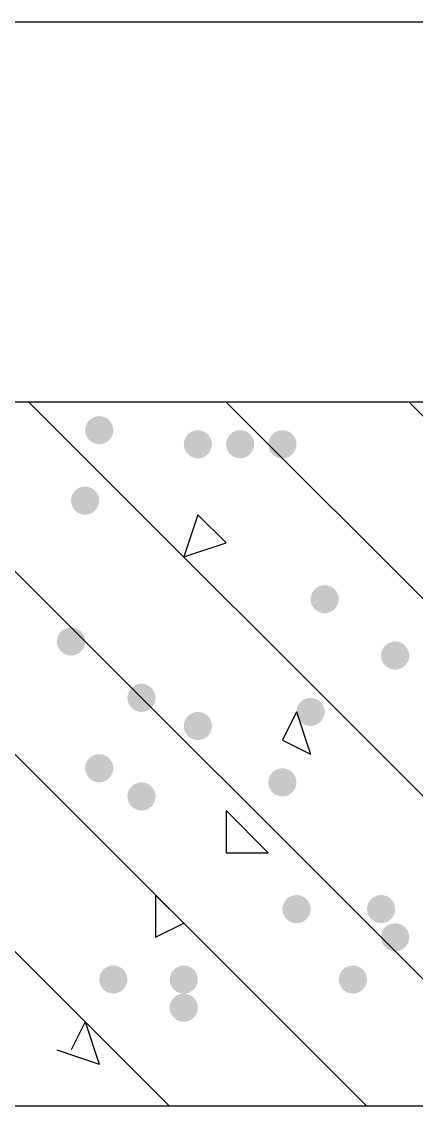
# Model space of a CAD drawing. Header units: inches. Extents: x 11 to 286, y 6 to 196.
# Drawn here: x 93.719 to 94.904, y 122.569 to 125.829 of the extents above; entities that cross this region are included whole.
import ezdxf

# ---------------------------------------------------------------- set-up
doc = ezdxf.new("R2010")
doc.units = ezdxf.units.IN
doc.header["$MEASUREMENT"] = 0
doc.layers.add('PDF_几何图形', color=7, linetype='Continuous')
doc.layers.add('PDF_实体填充', color=7, linetype='Continuous', true_color=0xffffff)

msp = doc.modelspace()

# ---------------------------------------------------------------- hatches: boundary and pattern name
at = {"layer": 'PDF_实体填充', "transparency": 33554559}
h = msp.add_hatch(color=7, dxfattribs=at)
edge = h.paths.add_edge_path(flags=0)
edge.add_spline(control_points=[(93.9941, 124.6011), (93.9941, 124.5778), (93.9751, 124.5588), (93.9518, 124.5588)], knot_values=[0, 0, 0, 0, 1, 1, 1, 1], degree=3, periodic=0)
edge.add_spline(control_points=[(93.9518, 124.5588), (93.9285, 124.5588), (93.9094, 124.5778), (93.9094, 124.6011)], knot_values=[0, 0, 0, 0, 1, 1, 1, 1], degree=3, periodic=0)
edge.add_line((93.9094, 124.6011), (93.9094, 124.6011))
edge.add_spline(control_points=[(93.9094, 124.6011), (93.9094, 124.6244), (93.9285, 124.6434), (93.9518, 124.6434)], knot_values=[0, 0, 0, 0, 1, 1, 1, 1], degree=3, periodic=0)
edge.add_spline(control_points=[(93.9518, 124.6434), (93.9751, 124.6434), (93.9941, 124.6244), (93.9941, 124.6011)], knot_values=[0, 0, 0, 0, 1, 1, 1, 1], degree=3, periodic=0)
edge.add_line((93.9941, 124.6011), (93.9941, 124.6011))
edge.add_line((93.9941, 124.6011), (93.9941, 124.6011))
h = msp.add_hatch(color=7, dxfattribs=at)
edge = h.paths.add_edge_path(flags=0)
edge.add_spline(control_points=[(94.2904, 124.5588), (94.2904, 124.5355), (94.2714, 124.5164), (94.2481, 124.5164)], knot_values=[0, 0, 0, 0, 1, 1, 1, 1], degree=3, periodic=0)
edge.add_spline(control_points=[(94.2481, 124.5164), (94.2248, 124.5164), (94.2058, 124.5355), (94.2058, 124.5588)], knot_values=[0, 0, 0, 0, 1, 1, 1, 1], degree=3, periodic=0)
edge.add_line((94.2058, 124.5588), (94.2058, 124.5588))
edge.add_spline(control_points=[(94.2058, 124.5588), (94.2058, 124.5821), (94.2248, 124.6011), (94.2481, 124.6011)], knot_values=[0, 0, 0, 0, 1, 1, 1, 1], degree=3, periodic=0)
edge.add_spline(control_points=[(94.2481, 124.6011), (94.2714, 124.6011), (94.2904, 124.5821), (94.2904, 124.5588)], knot_values=[0, 0, 0, 0, 1, 1, 1, 1], degree=3, periodic=0)
edge.add_line((94.2904, 124.5588), (94.2904, 124.5588))
edge.add_line((94.2904, 124.5588), (94.2904, 124.5588))
h = msp.add_hatch(color=7, dxfattribs=at)
edge = h.paths.add_edge_path(flags=0)
edge.add_spline(control_points=[(94.4174, 124.5588), (94.4174, 124.5355), (94.3984, 124.5164), (94.3751, 124.5164)], knot_values=[0, 0, 0, 0, 1, 1, 1, 1], degree=3, periodic=0)
edge.add_spline(control_points=[(94.3751, 124.5164), (94.3518, 124.5164), (94.3328, 124.5355), (94.3328, 124.5588)], knot_values=[0, 0, 0, 0, 1, 1, 1, 1], degree=3, periodic=0)
edge.add_line((94.3328, 124.5588), (94.3328, 124.5588))
edge.add_spline(control_points=[(94.3328, 124.5588), (94.3328, 124.5821), (94.3518, 124.6011), (94.3751, 124.6011)], knot_values=[0, 0, 0, 0, 1, 1, 1, 1], degree=3, periodic=0)
edge.add_spline(control_points=[(94.3751, 124.6011), (94.3984, 124.6011), (94.4174, 124.5821), (94.4174, 124.5588)], knot_values=[0, 0, 0, 0, 1, 1, 1, 1], degree=3, periodic=0)
edge.add_line((94.4174, 124.5588), (94.4174, 124.5588))
edge.add_line((94.4174, 124.5588), (94.4174, 124.5588))
h = msp.add_hatch(color=7, dxfattribs=at)
edge = h.paths.add_edge_path(flags=0)
edge.add_spline(control_points=[(94.5444, 124.5588), (94.5444, 124.5355), (94.5254, 124.5164), (94.5021, 124.5164)], knot_values=[0, 0, 0, 0, 1, 1, 1, 1], degree=3, periodic=0)
edge.add_spline(control_points=[(94.5021, 124.5164), (94.4788, 124.5164), (94.4598, 124.5355), (94.4598, 124.5588)], knot_values=[0, 0, 0, 0, 1, 1, 1, 1], degree=3, periodic=0)
edge.add_line((94.4598, 124.5588), (94.4598, 124.5588))
edge.add_spline(control_points=[(94.4598, 124.5588), (94.4598, 124.5821), (94.4788, 124.6011), (94.5021, 124.6011)], knot_values=[0, 0, 0, 0, 1, 1, 1, 1], degree=3, periodic=0)
edge.add_spline(control_points=[(94.5021, 124.6011), (94.5254, 124.6011), (94.5444, 124.5821), (94.5444, 124.5588)], knot_values=[0, 0, 0, 0, 1, 1, 1, 1], degree=3, periodic=0)
edge.add_line((94.5444, 124.5588), (94.5444, 124.5588))
edge.add_line((94.5444, 124.5588), (94.5444, 124.5588))
h = msp.add_hatch(color=7, dxfattribs=at)
edge = h.paths.add_edge_path(flags=0)
edge.add_spline(control_points=[(93.9518, 124.3894), (93.9518, 124.3662), (93.9327, 124.3471), (93.9094, 124.3471)], knot_values=[0, 0, 0, 0, 1, 1, 1, 1], degree=3, periodic=0)
edge.add_spline(control_points=[(93.9094, 124.3471), (93.8862, 124.3471), (93.8671, 124.3662), (93.8671, 124.3894)], knot_values=[0, 0, 0, 0, 1, 1, 1, 1], degree=3, periodic=0)
edge.add_line((93.8671, 124.3894), (93.8671, 124.3894))
edge.add_spline(control_points=[(93.8671, 124.3894), (93.8671, 124.4127), (93.8862, 124.4318), (93.9094, 124.4318)], knot_values=[0, 0, 0, 0, 1, 1, 1, 1], degree=3, periodic=0)
edge.add_spline(control_points=[(93.9094, 124.4318), (93.9327, 124.4318), (93.9518, 124.4127), (93.9518, 124.3894)], knot_values=[0, 0, 0, 0, 1, 1, 1, 1], degree=3, periodic=0)
edge.add_line((93.9518, 124.3894), (93.9518, 124.3894))
edge.add_line((93.9518, 124.3894), (93.9518, 124.3894))
h = msp.add_hatch(color=7, dxfattribs=at)
edge = h.paths.add_edge_path(flags=0)
edge.add_spline(control_points=[(94.6714, 124.0931), (94.6714, 124.0698), (94.6524, 124.0508), (94.6291, 124.0508)], knot_values=[0, 0, 0, 0, 1, 1, 1, 1], degree=3, periodic=0)
edge.add_spline(control_points=[(94.6291, 124.0508), (94.6058, 124.0508), (94.5868, 124.0698), (94.5868, 124.0931)], knot_values=[0, 0, 0, 0, 1, 1, 1, 1], degree=3, periodic=0)
edge.add_line((94.5868, 124.0931), (94.5868, 124.0931))
edge.add_spline(control_points=[(94.5868, 124.0931), (94.5868, 124.1164), (94.6058, 124.1354), (94.6291, 124.1354)], knot_values=[0, 0, 0, 0, 1, 1, 1, 1], degree=3, periodic=0)
edge.add_spline(control_points=[(94.6291, 124.1354), (94.6524, 124.1354), (94.6714, 124.1164), (94.6714, 124.0931)], knot_values=[0, 0, 0, 0, 1, 1, 1, 1], degree=3, periodic=0)
edge.add_line((94.6714, 124.0931), (94.6714, 124.0931))
edge.add_line((94.6714, 124.0931), (94.6714, 124.0931))
h = msp.add_hatch(color=7, dxfattribs=at)
edge = h.paths.add_edge_path(flags=0)
edge.add_spline(control_points=[(93.9094, 123.9661), (93.9094, 123.9428), (93.8904, 123.9238), (93.8671, 123.9238)], knot_values=[0, 0, 0, 0, 1, 1, 1, 1], degree=3, periodic=0)
edge.add_spline(control_points=[(93.8671, 123.9238), (93.8438, 123.9238), (93.8248, 123.9428), (93.8248, 123.9661)], knot_values=[0, 0, 0, 0, 1, 1, 1, 1], degree=3, periodic=0)
edge.add_line((93.8248, 123.9661), (93.8248, 123.9661))
edge.add_spline(control_points=[(93.8248, 123.9661), (93.8248, 123.9894), (93.8438, 124.0084), (93.8671, 124.0084)], knot_values=[0, 0, 0, 0, 1, 1, 1, 1], degree=3, periodic=0)
edge.add_spline(control_points=[(93.8671, 124.0084), (93.8904, 124.0084), (93.9094, 123.9894), (93.9094, 123.9661)], knot_values=[0, 0, 0, 0, 1, 1, 1, 1], degree=3, periodic=0)
edge.add_line((93.9094, 123.9661), (93.9094, 123.9661))
edge.add_line((93.9094, 123.9661), (93.9094, 123.9661))
h = msp.add_hatch(color=7, dxfattribs=at)
edge = h.paths.add_edge_path(flags=0)
edge.add_spline(control_points=[(94.8831, 123.9238), (94.8831, 123.9005), (94.8641, 123.8814), (94.8408, 123.8814)], knot_values=[0, 0, 0, 0, 1, 1, 1, 1], degree=3, periodic=0)
edge.add_spline(control_points=[(94.8408, 123.8814), (94.8175, 123.8814), (94.7984, 123.9005), (94.7984, 123.9238)], knot_values=[0, 0, 0, 0, 1, 1, 1, 1], degree=3, periodic=0)
edge.add_line((94.7984, 123.9238), (94.7984, 123.9238))
edge.add_spline(control_points=[(94.7984, 123.9238), (94.7984, 123.9471), (94.8175, 123.9661), (94.8408, 123.9661)], knot_values=[0, 0, 0, 0, 1, 1, 1, 1], degree=3, periodic=0)
edge.add_spline(control_points=[(94.8408, 123.9661), (94.8641, 123.9661), (94.8831, 123.9471), (94.8831, 123.9238)], knot_values=[0, 0, 0, 0, 1, 1, 1, 1], degree=3, periodic=0)
edge.add_line((94.8831, 123.9238), (94.8831, 123.9238))
edge.add_line((94.8831, 123.9238), (94.8831, 123.9238))
h = msp.add_hatch(color=7, dxfattribs=at)
edge = h.paths.add_edge_path(flags=0)
edge.add_spline(control_points=[(94.1211, 123.7968), (94.1211, 123.7735), (94.1021, 123.7544), (94.0788, 123.7544)], knot_values=[0, 0, 0, 0, 1, 1, 1, 1], degree=3, periodic=0)
edge.add_spline(control_points=[(94.0788, 123.7544), (94.0555, 123.7544), (94.0364, 123.7735), (94.0364, 123.7968)], knot_values=[0, 0, 0, 0, 1, 1, 1, 1], degree=3, periodic=0)
edge.add_line((94.0364, 123.7968), (94.0364, 123.7968))
edge.add_spline(control_points=[(94.0364, 123.7968), (94.0364, 123.8201), (94.0555, 123.8391), (94.0788, 123.8391)], knot_values=[0, 0, 0, 0, 1, 1, 1, 1], degree=3, periodic=0)
edge.add_spline(control_points=[(94.0788, 123.8391), (94.1021, 123.8391), (94.1211, 123.8201), (94.1211, 123.7968)], knot_values=[0, 0, 0, 0, 1, 1, 1, 1], degree=3, periodic=0)
edge.add_line((94.1211, 123.7968), (94.1211, 123.7968))
edge.add_line((94.1211, 123.7968), (94.1211, 123.7968))
h = msp.add_hatch(color=7, dxfattribs=at)
edge = h.paths.add_edge_path(flags=0)
edge.add_spline(control_points=[(94.6291, 123.7544), (94.6291, 123.7312), (94.6101, 123.7121), (94.5868, 123.7121)], knot_values=[0, 0, 0, 0, 1, 1, 1, 1], degree=3, periodic=0)
edge.add_spline(control_points=[(94.5868, 123.7121), (94.5635, 123.7121), (94.5444, 123.7312), (94.5444, 123.7544)], knot_values=[0, 0, 0, 0, 1, 1, 1, 1], degree=3, periodic=0)
edge.add_line((94.5444, 123.7544), (94.5444, 123.7544))
edge.add_spline(control_points=[(94.5444, 123.7544), (94.5444, 123.7777), (94.5635, 123.7968), (94.5868, 123.7968)], knot_values=[0, 0, 0, 0, 1, 1, 1, 1], degree=3, periodic=0)
edge.add_spline(control_points=[(94.5868, 123.7968), (94.6101, 123.7968), (94.6291, 123.7777), (94.6291, 123.7544)], knot_values=[0, 0, 0, 0, 1, 1, 1, 1], degree=3, periodic=0)
edge.add_line((94.6291, 123.7544), (94.6291, 123.7544))
edge.add_line((94.6291, 123.7544), (94.6291, 123.7544))
h = msp.add_hatch(color=7, dxfattribs=at)
edge = h.paths.add_edge_path(flags=0)
edge.add_spline(control_points=[(94.2904, 123.7121), (94.2904, 123.6888), (94.2714, 123.6698), (94.2481, 123.6698)], knot_values=[0, 0, 0, 0, 1, 1, 1, 1], degree=3, periodic=0)
edge.add_spline(control_points=[(94.2481, 123.6698), (94.2248, 123.6698), (94.2058, 123.6888), (94.2058, 123.7121)], knot_values=[0, 0, 0, 0, 1, 1, 1, 1], degree=3, periodic=0)
edge.add_line((94.2058, 123.7121), (94.2058, 123.7121))
edge.add_spline(control_points=[(94.2058, 123.7121), (94.2058, 123.7354), (94.2248, 123.7544), (94.2481, 123.7544)], knot_values=[0, 0, 0, 0, 1, 1, 1, 1], degree=3, periodic=0)
edge.add_spline(control_points=[(94.2481, 123.7544), (94.2714, 123.7544), (94.2904, 123.7354), (94.2904, 123.7121)], knot_values=[0, 0, 0, 0, 1, 1, 1, 1], degree=3, periodic=0)
edge.add_line((94.2904, 123.7121), (94.2904, 123.7121))
edge.add_line((94.2904, 123.7121), (94.2904, 123.7121))
h = msp.add_hatch(color=7, dxfattribs=at)
edge = h.paths.add_edge_path(flags=0)
edge.add_spline(control_points=[(93.9941, 123.5851), (93.9941, 123.5618), (93.9751, 123.5428), (93.9518, 123.5428)], knot_values=[0, 0, 0, 0, 1, 1, 1, 1], degree=3, periodic=0)
edge.add_spline(control_points=[(93.9518, 123.5428), (93.9285, 123.5428), (93.9094, 123.5618), (93.9094, 123.5851)], knot_values=[0, 0, 0, 0, 1, 1, 1, 1], degree=3, periodic=0)
edge.add_line((93.9094, 123.5851), (93.9094, 123.5851))
edge.add_spline(control_points=[(93.9094, 123.5851), (93.9094, 123.6084), (93.9285, 123.6274), (93.9518, 123.6274)], knot_values=[0, 0, 0, 0, 1, 1, 1, 1], degree=3, periodic=0)
edge.add_spline(control_points=[(93.9518, 123.6274), (93.9751, 123.6274), (93.9941, 123.6084), (93.9941, 123.5851)], knot_values=[0, 0, 0, 0, 1, 1, 1, 1], degree=3, periodic=0)
edge.add_line((93.9941, 123.5851), (93.9941, 123.5851))
edge.add_line((93.9941, 123.5851), (93.9941, 123.5851))
h = msp.add_hatch(color=7, dxfattribs=at)
edge = h.paths.add_edge_path(flags=0)
edge.add_spline(control_points=[(94.5444, 123.5428), (94.5444, 123.5195), (94.5254, 123.5004), (94.5021, 123.5004)], knot_values=[0, 0, 0, 0, 1, 1, 1, 1], degree=3, periodic=0)
edge.add_spline(control_points=[(94.5021, 123.5004), (94.4788, 123.5004), (94.4598, 123.5195), (94.4598, 123.5428)], knot_values=[0, 0, 0, 0, 1, 1, 1, 1], degree=3, periodic=0)
edge.add_line((94.4598, 123.5428), (94.4598, 123.5428))
edge.add_spline(control_points=[(94.4598, 123.5428), (94.4598, 123.5661), (94.4788, 123.5851), (94.5021, 123.5851)], knot_values=[0, 0, 0, 0, 1, 1, 1, 1], degree=3, periodic=0)
edge.add_spline(control_points=[(94.5021, 123.5851), (94.5254, 123.5851), (94.5444, 123.5661), (94.5444, 123.5428)], knot_values=[0, 0, 0, 0, 1, 1, 1, 1], degree=3, periodic=0)
edge.add_line((94.5444, 123.5428), (94.5444, 123.5428))
edge.add_line((94.5444, 123.5428), (94.5444, 123.5428))
h = msp.add_hatch(color=7, dxfattribs=at)
edge = h.paths.add_edge_path(flags=0)
edge.add_spline(control_points=[(94.1211, 123.5004), (94.1211, 123.4772), (94.1021, 123.4581), (94.0788, 123.4581)], knot_values=[0, 0, 0, 0, 1, 1, 1, 1], degree=3, periodic=0)
edge.add_spline(control_points=[(94.0788, 123.4581), (94.0555, 123.4581), (94.0364, 123.4772), (94.0364, 123.5004)], knot_values=[0, 0, 0, 0, 1, 1, 1, 1], degree=3, periodic=0)
edge.add_line((94.0364, 123.5004), (94.0364, 123.5004))
edge.add_spline(control_points=[(94.0364, 123.5004), (94.0364, 123.5237), (94.0555, 123.5428), (94.0788, 123.5428)], knot_values=[0, 0, 0, 0, 1, 1, 1, 1], degree=3, periodic=0)
edge.add_spline(control_points=[(94.0788, 123.5428), (94.1021, 123.5428), (94.1211, 123.5237), (94.1211, 123.5004)], knot_values=[0, 0, 0, 0, 1, 1, 1, 1], degree=3, periodic=0)
edge.add_line((94.1211, 123.5004), (94.1211, 123.5004))
edge.add_line((94.1211, 123.5004), (94.1211, 123.5004))
h = msp.add_hatch(color=7, dxfattribs=at)
edge = h.paths.add_edge_path(flags=0)
edge.add_spline(control_points=[(94.5868, 123.1618), (94.5868, 123.1385), (94.5677, 123.1194), (94.5444, 123.1194)], knot_values=[0, 0, 0, 0, 1, 1, 1, 1], degree=3, periodic=0)
edge.add_spline(control_points=[(94.5444, 123.1194), (94.5212, 123.1194), (94.5021, 123.1385), (94.5021, 123.1618)], knot_values=[0, 0, 0, 0, 1, 1, 1, 1], degree=3, periodic=0)
edge.add_line((94.5021, 123.1618), (94.5021, 123.1618))
edge.add_spline(control_points=[(94.5021, 123.1618), (94.5021, 123.1851), (94.5212, 123.2041), (94.5444, 123.2041)], knot_values=[0, 0, 0, 0, 1, 1, 1, 1], degree=3, periodic=0)
edge.add_spline(control_points=[(94.5444, 123.2041), (94.5677, 123.2041), (94.5868, 123.1851), (94.5868, 123.1618)], knot_values=[0, 0, 0, 0, 1, 1, 1, 1], degree=3, periodic=0)
edge.add_line((94.5868, 123.1618), (94.5868, 123.1618))
edge.add_line((94.5868, 123.1618), (94.5868, 123.1618))
h = msp.add_hatch(color=7, dxfattribs=at)
edge = h.paths.add_edge_path(flags=0)
edge.add_spline(control_points=[(94.8408, 123.1618), (94.8408, 123.1385), (94.8217, 123.1194), (94.7984, 123.1194)], knot_values=[0, 0, 0, 0, 1, 1, 1, 1], degree=3, periodic=0)
edge.add_spline(control_points=[(94.7984, 123.1194), (94.7752, 123.1194), (94.7561, 123.1385), (94.7561, 123.1618)], knot_values=[0, 0, 0, 0, 1, 1, 1, 1], degree=3, periodic=0)
edge.add_line((94.7561, 123.1618), (94.7561, 123.1618))
edge.add_spline(control_points=[(94.7561, 123.1618), (94.7561, 123.1851), (94.7752, 123.2041), (94.7984, 123.2041)], knot_values=[0, 0, 0, 0, 1, 1, 1, 1], degree=3, periodic=0)
edge.add_spline(control_points=[(94.7984, 123.2041), (94.8217, 123.2041), (94.8408, 123.1851), (94.8408, 123.1618)], knot_values=[0, 0, 0, 0, 1, 1, 1, 1], degree=3, periodic=0)
edge.add_line((94.8408, 123.1618), (94.8408, 123.1618))
edge.add_line((94.8408, 123.1618), (94.8408, 123.1618))
h = msp.add_hatch(color=7, dxfattribs=at)
edge = h.paths.add_edge_path(flags=0)
edge.add_spline(control_points=[(94.8831, 123.0771), (94.8831, 123.0538), (94.8641, 123.0348), (94.8408, 123.0348)], knot_values=[0, 0, 0, 0, 1, 1, 1, 1], degree=3, periodic=0)
edge.add_spline(control_points=[(94.8408, 123.0348), (94.8175, 123.0348), (94.7984, 123.0538), (94.7984, 123.0771)], knot_values=[0, 0, 0, 0, 1, 1, 1, 1], degree=3, periodic=0)
edge.add_line((94.7984, 123.0771), (94.7984, 123.0771))
edge.add_spline(control_points=[(94.7984, 123.0771), (94.7984, 123.1004), (94.8175, 123.1194), (94.8408, 123.1194)], knot_values=[0, 0, 0, 0, 1, 1, 1, 1], degree=3, periodic=0)
edge.add_spline(control_points=[(94.8408, 123.1194), (94.8641, 123.1194), (94.8831, 123.1004), (94.8831, 123.0771)], knot_values=[0, 0, 0, 0, 1, 1, 1, 1], degree=3, periodic=0)
edge.add_line((94.8831, 123.0771), (94.8831, 123.0771))
edge.add_line((94.8831, 123.0771), (94.8831, 123.0771))
h = msp.add_hatch(color=7, dxfattribs=at)
edge = h.paths.add_edge_path(flags=0)
edge.add_spline(control_points=[(94.0364, 122.9501), (94.0364, 122.9268), (94.0174, 122.9078), (93.9941, 122.9078)], knot_values=[0, 0, 0, 0, 1, 1, 1, 1], degree=3, periodic=0)
edge.add_spline(control_points=[(93.9941, 122.9078), (93.9708, 122.9078), (93.9518, 122.9268), (93.9518, 122.9501)], knot_values=[0, 0, 0, 0, 1, 1, 1, 1], degree=3, periodic=0)
edge.add_line((93.9518, 122.9501), (93.9518, 122.9501))
edge.add_spline(control_points=[(93.9518, 122.9501), (93.9518, 122.9734), (93.9708, 122.9924), (93.9941, 122.9924)], knot_values=[0, 0, 0, 0, 1, 1, 1, 1], degree=3, periodic=0)
edge.add_spline(control_points=[(93.9941, 122.9924), (94.0174, 122.9924), (94.0364, 122.9734), (94.0364, 122.9501)], knot_values=[0, 0, 0, 0, 1, 1, 1, 1], degree=3, periodic=0)
edge.add_line((94.0364, 122.9501), (94.0364, 122.9501))
edge.add_line((94.0364, 122.9501), (94.0364, 122.9501))
h = msp.add_hatch(color=7, dxfattribs=at)
edge = h.paths.add_edge_path(flags=0)
edge.add_spline(control_points=[(94.2481, 122.9501), (94.2481, 122.9268), (94.2291, 122.9078), (94.2058, 122.9078)], knot_values=[0, 0, 0, 0, 1, 1, 1, 1], degree=3, periodic=0)
edge.add_spline(control_points=[(94.2058, 122.9078), (94.1825, 122.9078), (94.1634, 122.9268), (94.1634, 122.9501)], knot_values=[0, 0, 0, 0, 1, 1, 1, 1], degree=3, periodic=0)
edge.add_line((94.1634, 122.9501), (94.1634, 122.9501))
edge.add_spline(control_points=[(94.1634, 122.9501), (94.1634, 122.9734), (94.1825, 122.9924), (94.2058, 122.9924)], knot_values=[0, 0, 0, 0, 1, 1, 1, 1], degree=3, periodic=0)
edge.add_spline(control_points=[(94.2058, 122.9924), (94.2291, 122.9924), (94.2481, 122.9734), (94.2481, 122.9501)], knot_values=[0, 0, 0, 0, 1, 1, 1, 1], degree=3, periodic=0)
edge.add_line((94.2481, 122.9501), (94.2481, 122.9501))
edge.add_line((94.2481, 122.9501), (94.2481, 122.9501))
h = msp.add_hatch(color=7, dxfattribs=at)
edge = h.paths.add_edge_path(flags=0)
edge.add_spline(control_points=[(94.7561, 122.9501), (94.7561, 122.9268), (94.7371, 122.9078), (94.7138, 122.9078)], knot_values=[0, 0, 0, 0, 1, 1, 1, 1], degree=3, periodic=0)
edge.add_spline(control_points=[(94.7138, 122.9078), (94.6905, 122.9078), (94.6714, 122.9268), (94.6714, 122.9501)], knot_values=[0, 0, 0, 0, 1, 1, 1, 1], degree=3, periodic=0)
edge.add_line((94.6714, 122.9501), (94.6714, 122.9501))
edge.add_spline(control_points=[(94.6714, 122.9501), (94.6714, 122.9734), (94.6905, 122.9924), (94.7138, 122.9924)], knot_values=[0, 0, 0, 0, 1, 1, 1, 1], degree=3, periodic=0)
edge.add_spline(control_points=[(94.7138, 122.9924), (94.7371, 122.9924), (94.7561, 122.9734), (94.7561, 122.9501)], knot_values=[0, 0, 0, 0, 1, 1, 1, 1], degree=3, periodic=0)
edge.add_line((94.7561, 122.9501), (94.7561, 122.9501))
edge.add_line((94.7561, 122.9501), (94.7561, 122.9501))
h = msp.add_hatch(color=7, dxfattribs=at)
edge = h.paths.add_edge_path(flags=0)
edge.add_spline(control_points=[(94.2481, 122.8654), (94.2481, 122.8422), (94.2291, 122.8231), (94.2058, 122.8231)], knot_values=[0, 0, 0, 0, 1, 1, 1, 1], degree=3, periodic=0)
edge.add_spline(control_points=[(94.2058, 122.8231), (94.1825, 122.8231), (94.1634, 122.8422), (94.1634, 122.8654)], knot_values=[0, 0, 0, 0, 1, 1, 1, 1], degree=3, periodic=0)
edge.add_line((94.1634, 122.8654), (94.1634, 122.8654))
edge.add_spline(control_points=[(94.1634, 122.8654), (94.1634, 122.8887), (94.1825, 122.9078), (94.2058, 122.9078)], knot_values=[0, 0, 0, 0, 1, 1, 1, 1], degree=3, periodic=0)
edge.add_spline(control_points=[(94.2058, 122.9078), (94.2291, 122.9078), (94.2481, 122.8887), (94.2481, 122.8654)], knot_values=[0, 0, 0, 0, 1, 1, 1, 1], degree=3, periodic=0)
edge.add_line((94.2481, 122.8654), (94.2481, 122.8654))
edge.add_line((94.2481, 122.8654), (94.2481, 122.8654))

# ---------------------------------------------------------------- linework, layer by layer
at = {"layer": 'PDF_几何图形'}
for p, q in [((122.9078, 124.6858), (68.6788, 124.6858)), ((92.0468, 124.6858), (94.1634, 122.5691)), ((92.6394, 124.6858), (94.7561, 122.5691)), ((93.1898, 124.6858), (95.3064, 122.5691)), ((93.7401, 124.6858), (95.8568, 122.5691)), ((94.3328, 124.6858), (96.4494, 122.5691)), ((94.8831, 124.6858), (96.9998, 122.5691)), ((94.2481, 124.3471), (94.2058, 124.2201)), ((94.2481, 124.3471), (94.3328, 124.2624)), ((94.2058, 124.2201), (94.3328, 124.2624)), ((94.5444, 123.7544), (94.5021, 123.6698)), ((94.5444, 123.7544), (94.5868, 123.6274)), ((94.5021, 123.6698), (94.5868, 123.6274)), ((94.3328, 123.4581), (94.4598, 123.3311)), ((94.3328, 123.4581), (94.3328, 123.3311)), ((94.3328, 123.3311), (94.4598, 123.3311)), ((94.1211, 123.2041), (94.2058, 123.1194)), ((94.1211, 123.2041), (94.1211, 123.0771)), ((94.1211, 123.0771), (94.2058, 123.1194)), ((93.9094, 122.8231), (93.8671, 122.7384)), ((93.9094, 122.8231), (93.9518, 122.6961)), ((93.8248, 122.7384), (93.9518, 122.6961)), ((122.9078, 122.5691), (66.0964, 122.5691))]:
    msp.add_line(p, q, dxfattribs=at)
msp.add_lwpolyline([(92.4278, 125.8288), (91.2848, 124.6858), (90.1418, 125.8288), (99.5821, 125.8288)], dxfattribs=at)

doc.saveas('drawing.dxf')
